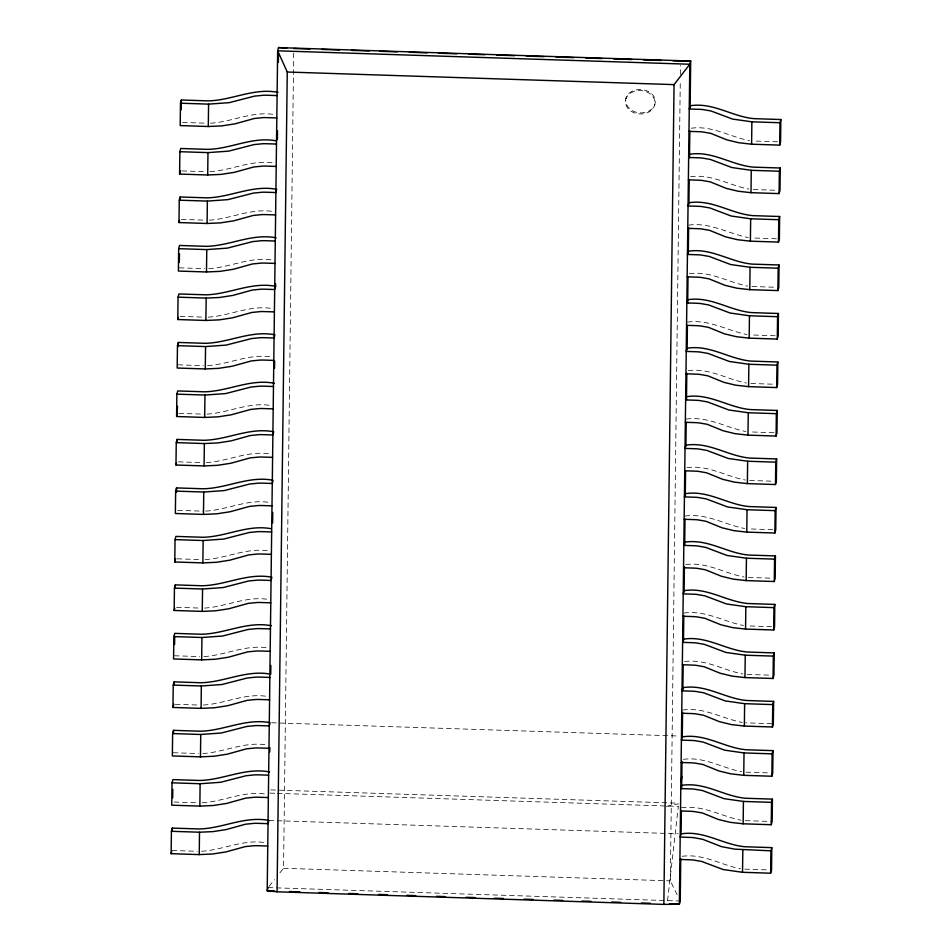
<?xml version="1.0" encoding="UTF-8"?>
<svg xmlns="http://www.w3.org/2000/svg" width="952" height="952" viewBox="0 0 952 952"><rect width="100%" height="100%" fill="white"/><g stroke="black" fill="none" stroke-linecap="round" stroke-linejoin="round"><path stroke-width="0.71" stroke-dasharray="4.76 3.57" d="M279.912 872.817L283.553 868.283L293.692 52.955M677.146 894.725L670.327 880.874L680.287 80.396M680.359 74.458L680.478 65.545M667.554 900.604L678.371 806.094M654.488 105.791C660.652 87.251 625.833 82.907 625.428 101.793C626.297 116.394 650.93 118.536 654.809 104.649C649.681 117.37 626.654 114.764 625.75 100.65M626.285 97.616L625.976 98.758C631.093 86.037 654.131 88.631 655.036 102.756M269 886.455L274.45 879.636M666.436 806.38L678.728 803.845M210.547 123.189C232.288 121.939 252.637 110.718 274.938 114.645M209.94 171.681C231.693 170.42 252.042 159.21 274.343 163.137M209.345 220.162C231.086 218.912 251.435 207.703 273.736 211.63M208.738 268.654C230.479 267.405 250.828 256.183 273.129 260.11M208.131 317.147C229.872 315.897 250.233 304.676 272.534 308.603M207.536 365.627C229.277 364.378 249.626 353.168 271.927 357.095M206.929 414.12C228.67 412.87 249.019 401.649 271.32 405.576M206.322 462.612C228.064 461.363 248.424 450.141 270.713 454.068M205.727 511.105C227.469 509.844 247.817 498.634 270.118 502.561M205.12 559.586C226.862 558.336 247.211 547.114 269.511 551.041M204.513 608.078C226.255 606.829 246.616 595.607 268.904 599.534M203.918 656.571C225.66 655.309 246.009 644.099 268.309 648.026M203.311 705.051C225.053 703.802 245.402 692.58 267.702 696.519M202.705 753.544C224.446 752.294 244.795 741.072 267.095 744.999M202.098 802.798C223.839 801.548 244.188 790.327 266.489 794.254M201.491 851.278C223.232 850.029 243.581 838.819 265.882 842.746M691.235 128.211C712.12 125.319 729.922 136.909 749.51 140.61M182.57 122.427L206.334 123.201M777.606 141.812L752.925 140.967M690.628 176.691C711.525 173.811 729.315 185.39 748.903 189.091M181.963 170.92L205.727 171.693M753.234 189.519L777.01 190.305M688.653 225.136C710.013 222.102 728.304 233.633 748.308 237.583M181.356 219.4L205.132 220.186M776.404 238.785L751.723 237.94M689.427 273.676C710.311 270.784 728.113 282.375 747.701 286.076M179.274 267.845L204.525 268.666M752.032 286.504L775.797 287.278M687.439 322.121C708.812 319.075 727.102 330.606 747.094 334.568M180.154 316.385L205.406 317.206M775.202 335.77L750.521 334.914M688.213 370.649C709.109 367.769 726.9 379.348 746.499 383.049M178.072 364.818L203.323 365.651M750.831 383.477L774.595 384.251M686.237 419.094C707.598 416.048 725.9 427.591 745.892 431.542M178.952 413.358L204.204 414.18M773.988 432.743L749.307 431.899M687.011 467.634C707.895 464.743 725.698 476.333 745.285 480.034M178.345 461.851L202.11 462.624M749.617 480.462L773.393 481.236M685.023 516.067C706.396 513.033 724.686 524.564 744.678 528.515M177.738 510.343L202.99 511.164M772.786 529.717L748.105 528.872M685.809 564.607C706.693 561.716 724.496 573.306 744.083 577.007M177.143 558.824L200.908 559.597M748.415 577.436L772.179 578.209M683.822 613.052C705.194 610.006 723.484 621.537 743.476 625.5M176.536 607.317L200.301 608.09M771.572 626.702L746.892 625.857M684.595 661.581C705.491 658.701 723.282 670.279 742.869 673.98M174.442 655.761L199.694 656.582M747.201 674.409L770.977 675.182M682.62 710.025C703.98 706.979 722.27 718.522 742.274 722.473M175.335 704.29L199.099 705.063M771.858 723.722L745.69 722.83M271.618 722.758L679.323 736.039M683.381 759.327C704.266 756.435 722.068 768.026 741.656 771.727M173.24 752.734L198.492 753.556M745.987 772.155L769.763 772.929M270.784 789.898L678.705 803.191M269.904 793.111L275.842 793.302M277.329 793.349L677.753 806.392M681.394 807.772C702.766 804.726 721.057 816.257 741.061 820.219M174.109 802.036L197.885 802.81M745.392 820.648L770.644 821.469M268.916 820.457L678.145 833.785M682.179 856.3C703.064 853.42 720.866 864.999 740.454 868.7M172.026 850.469L197.278 851.302M744.785 869.128L768.55 869.902M283.553 868.283L670.327 880.874M268.083 887.597L680.24 901.02"/><path stroke-width="1.43" d="M267.762 846.042L258.385 845.733A21.039 5.831 0.7 0 0 254.101 845.721L245.259 846.59L225.945 851.933L212.653 853.992L199.242 854.598L171.146 853.682L171.419 831.298L172.3 828.097L199.039 828.966C222.708 828.514 244.724 815.745 268.916 820.457L268.036 823.658L258.67 823.361A21.039 5.831 0.7 0 0 254.374 823.337L245.533 824.206L226.231 829.561L212.927 831.62L199.515 832.215L171.419 831.298M269.523 771.965C245.33 767.252 223.315 780.021 199.646 780.473L172.907 779.605L172.026 782.818L171.741 805.19L199.849 806.106L213.26 805.511L226.552 803.452L245.866 798.097L254.708 797.229A21.039 5.831 0.7 0 1 258.992 797.252L268.357 797.55M270.13 722.711C245.949 717.998 223.922 730.767 200.253 731.219L173.514 730.351L172.633 733.564L172.36 755.947L200.455 756.852L213.867 756.257L227.171 754.198L246.473 748.843L255.315 747.974A21.039 5.831 0.7 0 1 259.61 747.998L268.976 748.296M269.583 699.815L260.205 699.506A21.039 5.831 0.7 0 0 255.921 699.482L247.08 700.363L227.766 705.706L214.474 707.764L201.062 708.371L172.955 707.455L173.24 685.071L174.121 681.87L200.86 682.739C224.529 682.275 246.544 669.518 270.737 674.218L270.844 665.412M271.344 625.738C247.151 621.025 225.136 633.794 201.467 634.246L174.728 633.377L173.847 636.591L173.561 658.962L201.669 659.879L215.081 659.272L228.373 657.225L247.687 651.87L256.528 651.001A21.039 5.831 0.7 0 1 260.812 651.013L270.178 651.323M270.784 602.83L261.419 602.533A21.039 5.831 0.7 0 0 257.123 602.509L248.282 603.378L228.98 608.733L215.676 610.791L202.264 611.386L174.168 610.47L174.442 588.098L175.323 584.885L202.062 585.754C225.731 585.302 247.758 572.533 271.951 577.245M271.391 554.35L262.014 554.04A21.039 5.831 0.7 0 0 257.73 554.016L248.888 554.885L229.575 560.24L216.282 562.299L202.871 562.906L174.775 561.989L175.049 539.606L175.93 536.404L202.669 537.273C225.898 536.952 247.449 524.255 271.165 528.717M273.153 480.272C248.96 475.56 226.945 488.328 203.276 488.781L176.536 487.912L175.656 491.113L175.37 513.497L203.478 514.413L216.889 513.806L230.182 511.748L249.495 506.404L258.337 505.536A21.039 5.831 0.7 0 1 262.621 505.548L271.986 505.857M272.593 457.365L263.228 457.067A21.039 5.831 0.7 0 0 258.932 457.043L250.09 457.912L230.789 463.267L217.484 465.326L204.073 465.921L175.977 465.004L176.251 442.632L177.143 439.419L203.871 440.288C227.552 439.836 249.567 427.067 273.76 431.78L272.867 434.993L263.502 434.683A21.039 5.831 0.7 0 0 259.218 434.659L250.376 435.528L231.062 440.883L217.77 442.942L204.359 443.549L176.251 442.632M274.354 383.287C250.162 378.587 228.147 391.343 204.478 391.808L177.738 390.939L176.858 394.14L176.584 416.524L204.68 417.44L218.091 416.833L231.384 414.774L250.697 409.419L259.539 408.551A21.039 5.831 0.7 0 1 263.835 408.575L273.2 408.884M274.961 334.807C250.769 330.094 228.754 342.863 205.085 343.315L178.345 342.446L177.465 345.647L177.179 368.031L205.287 368.948L218.698 368.341L231.99 366.282L251.304 360.939L260.146 360.07A21.039 5.831 0.7 0 1 264.43 360.082L273.795 360.392M274.402 311.899L265.037 311.601A21.039 5.831 0.7 0 0 260.741 311.578L251.911 312.446L232.597 317.801L219.293 319.86L205.882 320.455L177.786 319.539L178.06 297.167L178.952 293.954L205.691 294.822C229.361 294.37 251.376 281.602 275.568 286.314L274.676 289.527L265.31 289.218A21.039 5.831 0.7 0 0 261.026 289.194L252.185 290.062L232.871 295.417L219.579 297.476L206.167 298.083L178.06 297.167M276.163 237.821C251.971 233.121 229.956 245.878 206.286 246.342L179.547 245.461L178.667 248.674L178.393 271.058L206.489 271.974L219.9 271.368L233.204 269.309L252.506 263.954L261.348 263.085A21.039 5.831 0.7 0 1 265.644 263.109L275.009 263.406M275.604 214.926L266.239 214.616A21.039 5.831 0.7 0 0 261.955 214.605L253.113 215.473L233.799 220.816L220.507 222.875L207.096 223.482L178.988 222.566L179.274 200.182L180.154 196.981L206.893 197.849C230.562 197.397 252.577 184.629 276.77 189.341M276.211 166.433L266.846 166.124A21.039 5.831 0.7 0 0 262.562 166.112L253.72 166.981L234.406 172.336L221.102 174.394L207.703 174.989L179.595 174.073L179.869 151.701L180.761 148.488L207.5 149.357C230.729 149.047 252.28 136.35 275.997 140.801M277.972 92.356C253.791 87.644 231.764 100.412 208.095 100.876L181.356 99.996L180.475 103.209L180.202 125.593L208.298 126.509L221.709 125.902L235.013 123.843L254.315 118.488L263.157 117.62A21.039 5.831 0.7 0 1 267.452 117.643L276.818 117.941M172.264 830.894L172.3 828.097M172.681 797.788L172.788 789.398M173.478 733.147L173.514 730.351M174.085 684.667L174.121 681.87M174.585 644.563L174.692 636.174M175.299 587.682L175.323 584.885M176.477 492.113L176.536 487.912M177.108 442.216L177.143 439.419M177.548 406.314L176.87 415.453M178.298 346.635L178.345 342.446M179.345 262.252L179.452 253.863M180.118 199.777L180.154 196.981M181.237 109.789L181.356 99.996M199.242 854.598L199.515 832.215M199.849 806.106L200.122 783.734L220.697 782.27L246.14 775.713L254.981 774.845A21.039 5.831 0.7 0 1 259.277 774.868L268.642 775.178M200.455 756.852L200.741 734.48L221.316 733.016L246.758 726.471L255.6 725.602A21.039 5.831 0.7 0 1 259.884 725.614L269.249 725.924L269.844 723.782M201.062 708.371L201.336 685.987L221.923 684.524L247.353 677.979L256.195 677.11A21.039 5.831 0.7 0 1 260.491 677.122L269.856 677.431M201.669 659.879L201.943 637.495L222.518 636.031L247.96 629.486L256.802 628.617A21.039 5.831 0.7 0 1 261.086 628.641L270.463 628.939M202.264 611.386L202.55 589.014L223.125 587.551L248.567 581.006L257.409 580.125A21.039 5.831 0.7 0 1 261.693 580.149L271.058 580.458L271.653 578.316M202.871 562.906L203.145 540.522L223.732 539.058L249.162 532.513L258.004 531.644A21.039 5.831 0.7 0 1 262.3 531.656L271.665 531.966M203.478 514.413L203.752 492.029L224.327 490.566L249.769 484.021L258.611 483.152A21.039 5.831 0.7 0 1 262.907 483.176L272.272 483.473L272.855 481.343M204.073 465.921L204.359 443.549M204.68 417.44L204.954 395.056L225.541 393.592L250.983 387.047L259.813 386.179A21.039 5.831 0.7 0 1 264.109 386.191L273.474 386.5M205.287 368.948L205.561 346.564L226.136 345.1L251.578 338.555L260.42 337.686A21.039 5.831 0.7 0 1 264.715 337.71L274.081 338.008L274.664 335.877M205.882 320.455L206.167 298.083M206.489 271.974L206.774 249.591L227.35 248.127L252.792 241.582L261.633 240.713A21.039 5.831 0.7 0 1 265.917 240.725L275.283 241.035M207.096 223.482L207.369 201.098L227.945 199.634L253.387 193.089L262.228 192.221A21.039 5.831 0.7 0 1 266.524 192.245L275.89 192.542L276.473 190.4M207.703 174.989L207.976 152.618L228.551 151.154L253.994 144.597L262.835 143.728A21.039 5.831 0.7 0 1 267.119 143.752L276.496 144.049M208.298 126.509L208.583 104.125L229.158 102.661L254.6 96.116L263.442 95.248A21.039 5.831 0.7 0 1 267.726 95.259L277.091 95.569M269.773 751.901L269.832 747.522M272.617 522.838L272.748 512.45M274.545 368.388L274.64 360.963M275.556 286.707L275.592 283.732M277.389 139.682L277.496 130.769M278.353 62.451L278.46 53.538M680.763 858.692L680.24 901.02L679.359 904.221L663.853 904.4L277.068 891.798L287.266 72.019L277.651 50.813L278.531 47.6L690.688 61.023L690.093 108.611M663.853 904.4L674.052 84.621L689.807 64.236L690.688 61.023L673.123 60.857M681.073 833.881C704.063 830.18 723.127 844.841 745.059 846.756L771.798 847.625L770.918 850.826L734.884 849.16L721.473 846.649L702.862 839.355L693.782 837.653A21.039 5.831 0.7 0 0 689.557 837.391L680.192 837.082L681.073 833.881L681.37 810.557M681.644 788.185L681.977 761.41M682.287 736.134L682.584 712.346M682.858 690.45L683.179 664.758M683.476 640.97L683.786 615.682M684.083 591.894L684.405 566.618M684.667 544.984L684.988 519.03M685.285 495.242L685.583 471.442M685.904 446.167L686.19 422.379M686.475 400.066L686.808 373.303M687.106 349.515L687.392 325.715M687.677 303.414L688.01 276.639M688.284 254.339L688.617 227.576M688.915 203.776L689.212 179.987M689.486 157.687L689.819 130.912M771.798 847.625L771.525 869.997L770.644 873.21L742.536 872.294L742.822 849.91M743.143 823.801L743.417 801.429L724.008 798.657L702.588 790.588L694.389 789.16A21.039 5.831 0.7 0 0 690.164 788.899L680.799 788.601L681.68 785.388C704.67 781.687 723.734 796.348 745.666 798.264L772.405 799.133L772.131 821.516L771.239 824.718L743.143 823.801L730.303 822.349L718.355 819.47L702.314 812.96L694.103 811.544A21.039 5.831 0.7 0 0 689.879 811.282L680.513 810.973M743.738 775.321L744.024 752.937L724.615 750.176L703.195 742.096L694.984 740.668A21.039 5.831 0.7 0 0 690.759 740.418L681.394 740.109L682.287 736.896C705.265 733.207 724.341 747.856 746.273 749.771L773.012 750.64L772.726 773.024L771.846 776.237L743.738 775.321L730.898 773.857L718.962 770.977L702.921 764.48L694.71 763.052A21.039 5.831 0.7 0 0 690.486 762.79L681.12 762.492M744.357 726.067L744.631 703.683L725.222 700.922L703.814 692.842L695.603 691.426A21.039 5.831 0.7 0 0 691.378 691.164L682.013 690.854L682.893 687.653C705.884 683.952 724.948 698.601 746.88 700.517L773.619 701.398L773.345 723.77L772.453 726.983L744.357 726.067L731.517 724.603L719.581 721.723L703.528 715.226L695.317 713.798A21.039 5.831 0.7 0 0 691.104 713.536L681.727 713.238M744.964 677.574L745.237 655.202L725.829 652.429L704.409 644.361L696.209 642.933A21.039 5.831 0.7 0 0 691.985 642.671L682.608 642.362L683.5 639.161C706.479 635.46 725.555 650.121 747.487 652.037L774.226 652.905L773.94 675.277L773.06 678.49L744.964 677.574L732.112 676.122L720.176 673.242L704.135 666.733L695.924 665.305A21.039 5.831 0.7 0 0 691.699 665.055L682.334 664.746M745.559 629.082L745.844 606.71L726.424 603.937L705.015 595.869L696.804 594.441A21.039 5.831 0.7 0 0 692.58 594.179L683.215 593.881L684.095 590.668C707.086 586.967 726.162 601.628 748.093 603.544L774.821 604.413L774.547 626.797L773.667 629.998L745.559 629.082L732.719 627.63L720.783 624.75L704.742 618.253L696.531 616.825A21.039 5.831 0.7 0 0 692.306 616.563L682.941 616.253M746.166 580.601L746.439 558.217L727.031 555.456L705.622 547.376L697.411 545.948A21.039 5.831 0.7 0 0 693.187 545.698L683.822 545.389L684.702 542.188C707.693 538.487 726.757 553.136 748.688 555.052L775.428 555.92L775.154 578.304L774.273 581.517L746.166 580.601L733.326 579.137L721.39 576.257L705.337 569.76L697.138 568.332A21.039 5.831 0.7 0 0 692.913 568.07L683.536 567.773M746.773 532.108L747.046 509.725L727.637 506.964L706.217 498.896L698.018 497.468A21.039 5.831 0.7 0 0 693.794 497.206L684.428 496.896L685.309 493.695C708.3 489.994 727.364 504.655 749.295 506.571L776.035 507.44L775.749 529.812L774.868 533.025L746.773 532.108L733.921 530.657L721.985 527.777L705.944 521.268L697.733 519.84A21.039 5.831 0.7 0 0 693.508 519.59L684.143 519.28M747.368 483.616L747.653 461.244L728.244 458.471L706.824 450.403L698.613 448.975A21.039 5.831 0.7 0 0 694.389 448.713L685.023 448.416L685.916 445.203C708.895 441.502 727.971 456.163 749.902 458.079L776.642 458.947L776.356 481.331L775.475 484.532L747.368 483.616L734.527 482.164L722.592 479.284L706.551 472.787L698.34 471.359A21.039 5.831 0.7 0 0 694.115 471.097L684.75 470.788M747.974 435.135L748.26 412.752L728.839 409.991L707.431 401.911L699.22 400.483A21.039 5.831 0.7 0 0 694.996 400.233L685.63 399.923L686.511 396.71C709.502 393.021 728.566 407.67 750.497 409.586L777.237 410.455L776.963 432.839L776.082 436.052L747.974 435.135L735.134 433.672L723.199 430.792L707.146 424.294L698.947 422.867A21.039 5.831 0.7 0 0 694.722 422.605L685.357 422.307M748.581 386.643L748.855 364.259L729.446 361.498L708.038 353.43L699.827 352.002A21.039 5.831 0.7 0 0 695.603 351.74L686.237 351.431L687.118 348.23C710.109 344.529 729.173 359.19 751.104 361.105L777.843 361.974L777.57 384.346L776.677 387.559L748.581 386.643L735.741 385.191L723.794 382.311L707.752 375.802L699.542 374.374A21.039 5.831 0.7 0 0 695.317 374.124L685.952 373.815M749.188 338.15L749.462 315.778L730.053 313.006L708.633 304.938L700.422 303.51A21.039 5.831 0.7 0 0 696.198 303.248L686.832 302.95L687.725 299.737C710.704 296.036 729.779 310.697 751.711 312.613L778.45 313.482L778.165 335.866L777.284 339.067L749.188 338.15L736.336 336.699L724.401 333.819L708.359 327.31L700.148 325.893A21.039 5.831 0.7 0 0 695.924 325.632L686.559 325.322M749.783 289.67L750.069 267.286L730.648 264.525L709.24 256.445L701.029 255.017A21.039 5.831 0.7 0 0 696.804 254.767L687.439 254.458L688.32 251.245C711.311 247.556 730.374 262.205 752.306 264.12L779.045 264.989L778.772 287.373L777.891 290.586L749.783 289.67L736.943 288.206L725.007 285.326L708.966 278.829L700.755 277.401A21.039 5.831 0.7 0 0 696.531 277.139L687.166 276.842M750.39 241.177L750.664 218.793L731.255 216.033L709.847 207.952L701.636 206.536A21.039 5.831 0.7 0 0 697.411 206.275L688.046 205.965L688.927 202.764C711.918 199.063 730.981 213.712 752.913 215.64L779.652 216.509L779.379 238.881L778.486 242.094L750.39 241.177L737.55 239.725L725.602 236.834L709.561 230.336L701.35 228.908A21.039 5.831 0.7 0 0 697.126 228.659L687.76 228.349M750.997 192.685L751.271 170.313L731.862 167.54L710.442 159.472L702.243 158.044A21.039 5.831 0.7 0 0 698.018 157.782L688.641 157.485L689.534 154.272C712.512 150.571 731.588 165.231 753.52 167.147L780.259 168.016L779.974 190.4L779.093 193.601L750.997 192.685L738.145 191.233L726.209 188.353L710.168 181.844L701.957 180.428A21.039 5.831 0.7 0 0 697.733 180.166L688.367 179.857M751.592 144.204L751.878 121.82L732.457 119.059L711.049 110.979L702.838 109.551A21.039 5.831 0.7 0 0 698.613 109.301L689.248 108.992L690.129 105.779C713.119 102.078 732.183 116.739 754.127 118.655L780.854 119.524L780.581 141.907L779.7 145.12L751.592 144.204L738.752 142.74L726.816 139.861L710.775 133.363L702.564 131.935A21.039 5.831 0.7 0 0 698.34 131.673L688.974 131.376M770.644 873.21L770.918 850.826M771.239 824.718L771.525 802.346L772.405 799.133M771.846 776.237L772.12 753.853L773.012 750.64M772.453 726.983L772.738 704.599L773.619 701.398M773.06 678.49L773.345 656.106L774.226 652.905M773.667 629.998L773.94 607.626L774.821 604.413M774.273 581.517L774.547 559.133L775.428 555.92M774.868 533.025L775.154 510.641L776.035 507.44M775.475 484.532L775.749 462.16L776.642 458.947M776.082 436.052L776.356 413.668L777.237 410.455M776.677 387.559L776.963 365.175L777.843 361.974M777.284 339.067L777.558 316.695L778.45 313.482M777.891 290.586L778.165 268.202L779.045 264.989M778.486 242.094L778.772 219.71L779.652 216.509M779.093 193.601L779.367 171.229L780.259 168.016M779.7 145.12L779.974 122.737L780.854 119.524M681.144 781.937L681.787 776.273M179.595 174.073L180.475 170.872M178.988 222.566L179.583 220.424M177.786 319.539L178.369 317.409M175.977 465.004L176.56 462.874M174.775 561.989L175.656 558.776M174.168 610.47L174.751 608.34M172.955 707.455L173.847 704.242M171.146 853.682L171.729 851.54M268.083 887.597L267.203 890.798L277.068 891.798M293.751 48.492L310.043 49.028M321.907 49.409L339.685 49.992M351.538 50.373L369.328 50.956M379.693 51.289L397.484 51.872M409.336 52.253L427.115 52.836M438.979 53.229L456.758 53.8M468.61 54.193L484.913 54.716M496.765 55.109L514.556 55.68M526.408 56.073L544.187 56.656M556.051 57.037L573.83 57.62M585.682 58.001L601.985 58.536M613.838 58.917L631.628 59.5M643.481 59.881L661.259 60.464M287.266 72.019L674.052 84.621M180.475 103.209L208.583 104.125M751.878 121.82L779.974 122.737M179.869 151.701L207.976 152.618M751.271 170.313L779.367 171.229M179.274 200.182L207.369 201.098M750.664 218.793L778.772 219.71M178.667 248.674L206.774 249.591M750.069 267.286L778.165 268.202M749.462 315.778L777.558 316.695M177.465 345.647L205.561 346.564M748.855 364.259L776.963 365.175M176.858 394.14L204.954 395.056M748.26 412.752L776.356 413.668M747.653 461.244L775.749 462.16M175.656 491.113L203.752 492.029M747.046 509.725L775.154 510.641M175.049 539.606L203.145 540.522M746.439 558.217L774.547 559.133M174.442 588.098L202.55 589.014M745.844 606.71L773.94 607.626M173.847 636.591L201.943 637.495M745.237 655.202L773.345 656.106M173.24 685.071L201.336 685.987M744.631 703.683L772.738 704.599M172.633 733.564L200.741 734.48M744.024 752.937L772.12 753.853M172.026 782.818L200.122 783.734M743.417 801.429L771.525 802.346M679.918 859.466L689.284 859.775A21.039 5.831 0.7 0 1 693.508 860.025L701.707 861.453L723.127 869.533L742.536 872.294M274.628 891.036L267.203 890.798L277.651 50.813L689.807 64.236L679.359 904.221L669.482 903.9M289.479 891.524L299.868 891.869M319.182 892.488L328.083 892.786M348.872 893.464L357.785 893.749M378.575 894.428L387.488 894.713M406.79 895.344L415.703 895.642M436.492 896.308L445.405 896.606M466.194 897.284L475.107 897.569M494.409 898.2L503.322 898.486M524.112 899.164L533.013 899.462M553.802 900.14L562.715 900.425M582.017 901.056L590.93 901.342M611.719 902.02L620.633 902.317M641.422 902.984L650.335 903.281M278.531 47.6L286.838 48.088"/></g></svg>
